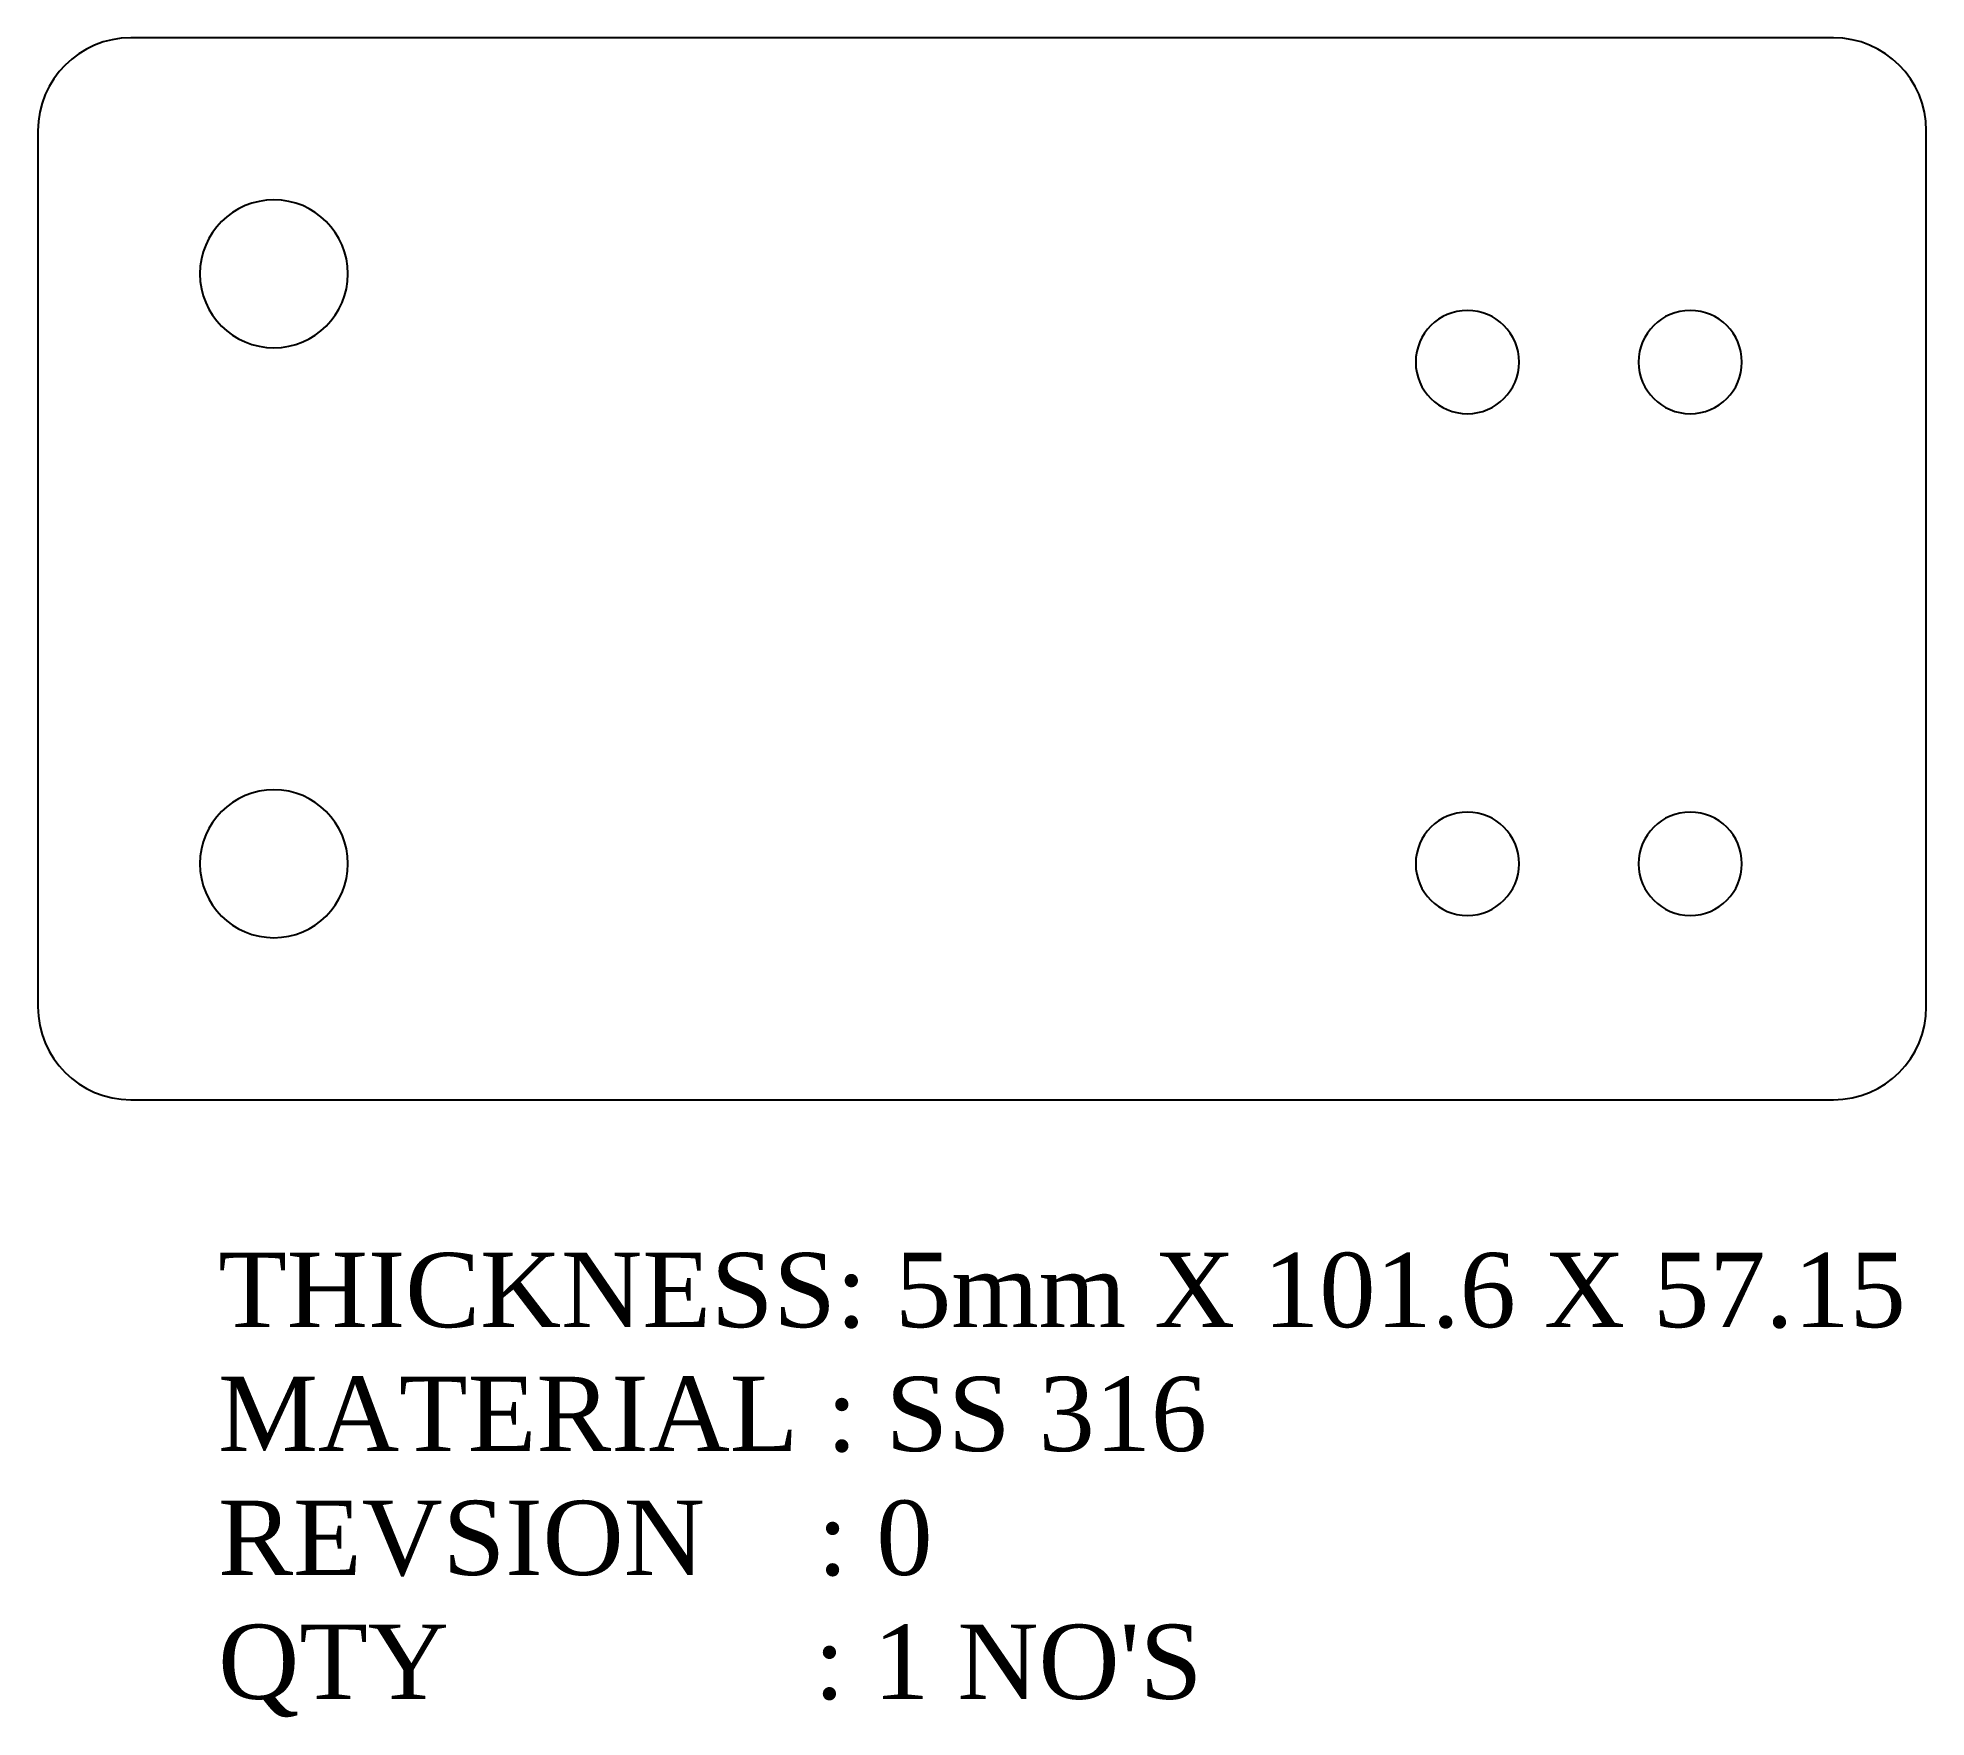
# Model space of a CAD drawing. Header units: inches. Extents: x 2525 to 2627, y 248 to 338.
import ezdxf

# ---------------------------------------------------------------- set-up
doc = ezdxf.new("R2010")
doc.units = ezdxf.units.IN
doc.header["$MEASUREMENT"] = 0
doc.layers.add('LaserCutting', color=3, linetype='Continuous')

msp = doc.modelspace()

# ---------------------------------------------------------------- linework, layer by layer
at = {"layer": 'LaserCutting'}
for p, q in [((2622, 338.09), (2530.4, 338.09)), ((2525.4, 333.09), (2525.4, 285.94)), ((2627, 285.94), (2627, 333.09)), ((2530.4, 280.94), (2622, 280.94))]:
    msp.add_line(p, q, dxfattribs=at)
for centre, radius, start, end in [((2530.4, 333.09), 5, 90, 180), ((2622, 333.09), 5, 360, 90), ((2538.1, 325.39), 3.98, 0, 180), ((2538.1, 325.39), 3.98, 180, 360), ((2602.31, 320.64), 2.78, 0, 180), ((2614.3, 320.64), 2.78, 360, 180), ((2602.31, 320.64), 2.78, 180, 360), ((2614.3, 320.64), 2.78, 180, 0), ((2538.1, 293.64), 3.98, 0, 180), ((2602.31, 293.64), 2.78, 0, 180), ((2614.3, 293.64), 2.78, 360, 180), ((2538.1, 293.64), 3.98, 180, 360), ((2602.31, 293.64), 2.78, 180, 360), ((2614.3, 293.64), 2.78, 180, 0), ((2530.4, 285.94), 5, 180, 270), ((2622, 285.94), 5, 270, 0)]:
    msp.add_arc(centre, radius, start, end, dxfattribs=at)

# ---------------------------------------------------------------- texts
at = {"layer": 'LaserCutting', "insert": (2535.1, 272.7), "char_height": 4, "attachment_point": 1}
msp.add_mtext_dynamic_manual_height_columns("{\\fTimes New Roman|b0|i0|c0|p18;THICKNESS: 5mm X 101.6 X 57.15\\PMATERIAL : SS 316\\PREVSION    : 0\\PQTY             : 1 NO'S}", width=110.3082, gutter_width=1, heights=[0], dxfattribs=at)

doc.saveas('drawing.dxf')
